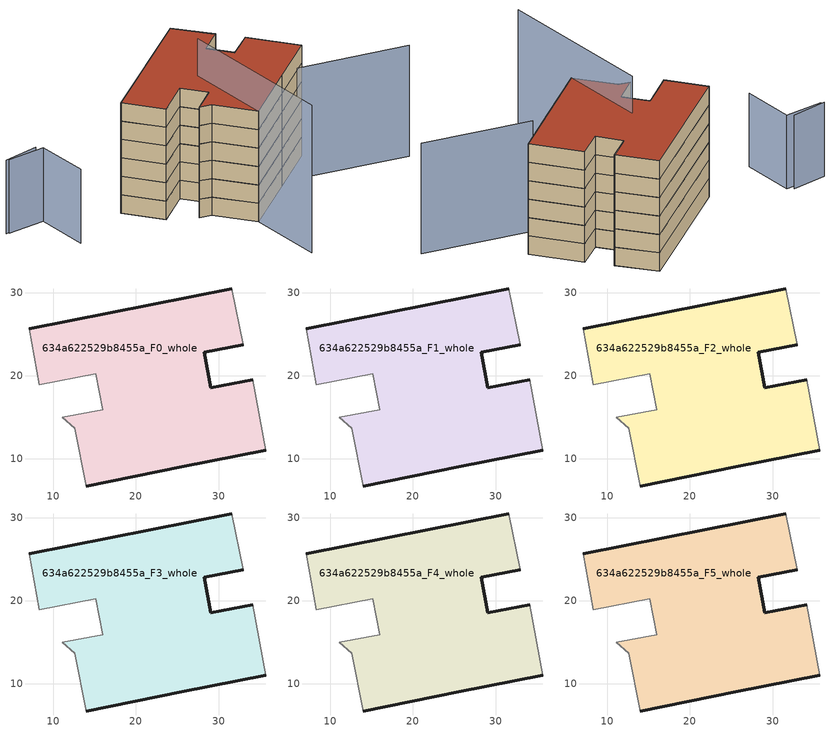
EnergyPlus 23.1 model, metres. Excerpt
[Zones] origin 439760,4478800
634a622529b8455a_F0_whole
 floor ground (EU_floor_Construction): 35.65,11.01 34.07,19.5 29.03,18.54 28.24,22.82 32.95,23.74 31.54,30.44 7.13,25.65 8.36,18.9 15.17,20.22 16,15.91 11.12,14.95 12.62,13.66 13.99,6.69 25.53,9 z0
 wall outside (EU_wall_Construction): 7.13,25.65 31.54,30.44 / 32.95,23.74 28.24,22.82 29.03,18.54 34.07,19.5 / 35.65,11.01 25.53,9 13.99,6.69 z0:3
 wall adiabatic (EU_wall_Construction): 31.54,30.44 32.95,23.74 / 34.07,19.5 35.65,11.01 / 13.99,6.69 12.62,13.66 11.12,14.95 16,15.91 15.17,20.22 8.36,18.9 7.13,25.65 z0:3
634a622529b8455a_F1_whole
 floor to 634a622529b8455a_F0_whole (EU_floor_Construction): 35.65,11.01 34.07,19.5 29.03,18.54 28.24,22.82 32.95,23.74 31.54,30.44 7.13,25.65 8.36,18.9 15.17,20.22 16,15.91 11.12,14.95 12.62,13.66 13.99,6.69 25.53,9 z3
 wall outside (EU_wall_Construction): 7.13,25.65 31.54,30.44 / 32.95,23.74 28.24,22.82 29.03,18.54 34.07,19.5 / 35.65,11.01 25.53,9 13.99,6.69 z3:6
 wall adiabatic (EU_wall_Construction): 31.54,30.44 32.95,23.74 / 34.07,19.5 35.65,11.01 / 13.99,6.69 12.62,13.66 11.12,14.95 16,15.91 15.17,20.22 8.36,18.9 7.13,25.65 z3:6
634a622529b8455a_F2_whole
 floor to 634a622529b8455a_F1_whole (EU_floor_Construction): 35.65,11.01 34.07,19.5 29.03,18.54 28.24,22.82 32.95,23.74 31.54,30.44 7.13,25.65 8.36,18.9 15.17,20.22 16,15.91 11.12,14.95 12.62,13.66 13.99,6.69 25.53,9 z6
 wall outside (EU_wall_Construction): 7.13,25.65 31.54,30.44 / 32.95,23.74 28.24,22.82 29.03,18.54 34.07,19.5 / 35.65,11.01 25.53,9 13.99,6.69 z6:9
 wall adiabatic (EU_wall_Construction): 31.54,30.44 32.95,23.74 / 34.07,19.5 35.65,11.01 / 13.99,6.69 12.62,13.66 11.12,14.95 16,15.91 15.17,20.22 8.36,18.9 7.13,25.65 z6:9
634a622529b8455a_F3_whole
 floor to 634a622529b8455a_F2_whole (EU_floor_Construction): 35.65,11.01 34.07,19.5 29.03,18.54 28.24,22.82 32.95,23.74 31.54,30.44 7.13,25.65 8.36,18.9 15.17,20.22 16,15.91 11.12,14.95 12.62,13.66 13.99,6.69 25.53,9 z9
 wall outside (EU_wall_Construction): 7.13,25.65 31.54,30.44 / 32.95,23.74 28.24,22.82 29.03,18.54 34.07,19.5 / 35.65,11.01 25.53,9 13.99,6.69 z9:12
 wall adiabatic (EU_wall_Construction): 31.54,30.44 32.95,23.74 / 34.07,19.5 35.65,11.01 / 13.99,6.69 12.62,13.66 11.12,14.95 16,15.91 15.17,20.22 8.36,18.9 7.13,25.65 z9:12
634a622529b8455a_F4_whole
 floor to 634a622529b8455a_F3_whole (EU_floor_Construction): 35.65,11.01 34.07,19.5 29.03,18.54 28.24,22.82 32.95,23.74 31.54,30.44 7.13,25.65 8.36,18.9 15.17,20.22 16,15.91 11.12,14.95 12.62,13.66 13.99,6.69 25.53,9 z12
 wall outside (EU_wall_Construction): 7.13,25.65 31.54,30.44 / 32.95,23.74 28.24,22.82 29.03,18.54 34.07,19.5 / 35.65,11.01 25.53,9 13.99,6.69 z12:15
 wall adiabatic (EU_wall_Construction): 31.54,30.44 32.95,23.74 / 34.07,19.5 35.65,11.01 / 13.99,6.69 12.62,13.66 11.12,14.95 16,15.91 15.17,20.22 8.36,18.9 7.13,25.65 z12:15
634a622529b8455a_F5_whole
 floor to 634a622529b8455a_F4_whole (EU_floor_Construction): 35.65,11.01 34.07,19.5 29.03,18.54 28.24,22.82 32.95,23.74 31.54,30.44 7.13,25.65 8.36,18.9 15.17,20.22 16,15.91 11.12,14.95 12.62,13.66 13.99,6.69 25.53,9 z15
 wall outside (EU_wall_Construction): 7.13,25.65 31.54,30.44 / 32.95,23.74 28.24,22.82 29.03,18.54 34.07,19.5 / 35.65,11.01 25.53,9 13.99,6.69 z15:18
 wall adiabatic (EU_wall_Construction): 31.54,30.44 32.95,23.74 / 34.07,19.5 35.65,11.01 / 13.99,6.69 12.62,13.66 11.12,14.95 16,15.91 15.17,20.22 8.36,18.9 7.13,25.65 z15:18
 roof outside (EU_roof_Construction): 31.54,30.44 32.95,23.74 28.24,22.82 29.03,18.54 34.07,19.5 35.65,11.01 25.53,9 13.99,6.69 12.62,13.66 11.12,14.95 16,15.91 15.17,20.22 8.36,18.9 7.13,25.65 z18
shading: 28.81,8.16 42.76,-2.8 z0:18; 19.95,19.84 8.8,-4.76 z0:24; -6.16,36.98 -0.41,34.41 / -0.41,34.41 -4.01,26.33 / -0.86,35.44 -6.48,37.32 z0:12
[Building]
EU S2 Campaign: North Axis=0; Terrain=City; Solar Distribution=FullExterior
[Site:Location]
Madrid: Latitude=40.5; Longitude=-3.5; Time Zone=1; Elevation=609
[SizingPeriod:WeatherFileDays]
AnnualSizingPeriod: Begin Month=1; Begin Day of Month=1; End Month=12; End Day of Month=31; Day of Week for Start Day=Monday; Use Weather File Daylight Saving Period=No; Use Weather File Rain and Snow Indicators=No
[MATERIAL]
EU_InternalMass_Material: Roughness=MediumRough; Thickness=0.1; Conductivity=1; Density=1800; Specific Heat=900; Thermal Absorptance=0.9; Solar Absorptance=0.7; Visible Absorptance=0.7
[MATERIAL:NOMASS] Roughness=MediumRough; Thermal Absorptance=0.9; Solar Absorptance=0.7; Visible Absorptance=0.7
Name | Thermal Resistance
EU_wall_NoMass | 0.609216
EU_roof_NoMass | 0.513268
EU_floor_NoMass | 0.568163
[CONSTRUCTION]
EU_wall_Construction: EU_wall_NoMass
EU_roof_Construction: EU_roof_NoMass
EU_floor_Construction: EU_floor_NoMass
EU_InternalMass_Construction: EU_InternalMass_Material
[ZONE] Type=1; Multiplier=1; Ceiling Height=autocalculate; Volume=1265.61; Floor Area=autocalculate; Part of Total Floor Area=Yes
634a622529b8455a_F0_whole; 634a622529b8455a_F1_whole; 634a622529b8455a_F2_whole; 634a622529b8455a_F3_whole; 634a622529b8455a_F4_whole; 634a622529b8455a_F5_whole
[INTERNALMASS] Construction=EU_InternalMass_Construction; Surface Area=404.325
Name | Zone or ZoneList
634a622529b8455a_F0_whole_EU_InternalMass | 634a622529b8455a_F0_whole
634a622529b8455a_F1_whole_EU_InternalMass | 634a622529b8455a_F1_whole
634a622529b8455a_F2_whole_EU_InternalMass | 634a622529b8455a_F2_whole
634a622529b8455a_F3_whole_EU_InternalMass | 634a622529b8455a_F3_whole
634a622529b8455a_F4_whole_EU_InternalMass | 634a622529b8455a_F4_whole
634a622529b8455a_F5_whole_EU_InternalMass | 634a622529b8455a_F5_whole
[OTHEREQUIPMENT] Fuel Type=Electricity; Design Level Calculation Method=Watts/Area; Power per Zone Floor Area=1; Fraction Latent=0; Fraction Radiant=0; Fraction Lost=0; Carbon Dioxide Generation Rate=0; EndUse Subcategory=EU_Step8_InternalGains
Name | Zone or ZoneList or Space or SpaceList | Schedule
EU_Step8_InternalGain_634a622529b8455a_F0_whole_f000 | 634a622529b8455a_F0_whole | EU_Step8_GainSchedule_634a622529b8455a_F0_whole_f000
EU_Step8_InternalGain_634a622529b8455a_F1_whole_f000 | 634a622529b8455a_F1_whole | EU_Step8_GainSchedule_634a622529b8455a_F1_whole_f000
EU_Step8_InternalGain_634a622529b8455a_F2_whole_f000 | 634a622529b8455a_F2_whole | EU_Step8_GainSchedule_634a622529b8455a_F2_whole_f000
EU_Step8_InternalGain_634a622529b8455a_F3_whole_f000 | 634a622529b8455a_F3_whole | EU_Step8_GainSchedule_634a622529b8455a_F3_whole_f000
EU_Step8_InternalGain_634a622529b8455a_F4_whole_f000 | 634a622529b8455a_F4_whole | EU_Step8_GainSchedule_634a622529b8455a_F4_whole_f000
EU_Step8_InternalGain_634a622529b8455a_F5_whole_f000 | 634a622529b8455a_F5_whole | EU_Step8_GainSchedule_634a622529b8455a_F5_whole_f000
[ZONEVENTILATION:DESIGNFLOWRATE] Schedule=EU_AlwaysOn; Design Flow Rate Calculation Method=AirChanges/Hour; Air Changes per Hour=0.752966; Ventilation Type=Natural; Fan Pressure Rise=0; Fan Total Efficiency=1; Constant Term Coefficient=1; Temperature Term Coefficient=0; Velocity Term Coefficient=0; Velocity Squared Term Coefficient=0; Minimum Indoor Temperature=-100; Maximum Indoor Temperature=100; Delta Temperature=-100; Minimum Outdoor Temperature=-100; Maximum Outdoor Temperature=100; Maximum Wind Speed=40
Name | Zone or ZoneList or Space or SpaceList
EU_ConstantAir_634a622529b8455a_F0_whole | 634a622529b8455a_F0_whole
EU_ConstantAir_634a622529b8455a_F1_whole | 634a622529b8455a_F1_whole
EU_ConstantAir_634a622529b8455a_F2_whole | 634a622529b8455a_F2_whole
EU_ConstantAir_634a622529b8455a_F3_whole | 634a622529b8455a_F3_whole
EU_ConstantAir_634a622529b8455a_F4_whole | 634a622529b8455a_F4_whole
EU_ConstantAir_634a622529b8455a_F5_whole | 634a622529b8455a_F5_whole
[HVACTEMPLATE:THERMOSTAT] Constant Heating Setpoint=20; Constant Cooling Setpoint=50
EU_HeatOnly_634a622529b8455a_F0_whole; EU_HeatOnly_634a622529b8455a_F1_whole; EU_HeatOnly_634a622529b8455a_F2_whole; EU_HeatOnly_634a622529b8455a_F3_whole; EU_HeatOnly_634a622529b8455a_F4_whole; EU_HeatOnly_634a622529b8455a_F5_whole
[HVACTEMPLATE:ZONE:IDEALLOADSAIRSYSTEM] System Availability Schedule=EU_AlwaysOn; Maximum Heating Supply Air Temperature=50; Minimum Cooling Supply Air Temperature=13; Maximum Heating Supply Air Humidity Ratio=0.0156; Minimum Cooling Supply Air Humidity Ratio=0.0077; Heating Limit=NoLimit; Cooling Limit=NoLimit; Heating Availability Schedule=EU_AlwaysOn; Cooling Availability Schedule=EU_CoolingOff; Dehumidification Control Type=ConstantSensibleHeatRatio; Cooling Sensible Heat Ratio=0.7; Dehumidification Setpoint=60; Humidification Control Type=None; Humidification Setpoint=30; Outdoor Air Method=None; Outdoor Air Flow Rate per Person=0.00944; Outdoor Air Flow Rate per Zone Floor Area=0; Outdoor Air Flow Rate per Zone=0; Demand Controlled Ventilation Type=None; Outdoor Air Economizer Type=NoEconomizer; Heat Recovery Type=None; Sensible Heat Recovery Effectiveness=0.7; Latent Heat Recovery Effectiveness=0.65
Name | Template Thermostat
634a622529b8455a_F0_whole | EU_HeatOnly_634a622529b8455a_F0_whole
634a622529b8455a_F1_whole | EU_HeatOnly_634a622529b8455a_F1_whole
634a622529b8455a_F2_whole | EU_HeatOnly_634a622529b8455a_F2_whole
634a622529b8455a_F3_whole | EU_HeatOnly_634a622529b8455a_F3_whole
634a622529b8455a_F4_whole | EU_HeatOnly_634a622529b8455a_F4_whole
634a622529b8455a_F5_whole | EU_HeatOnly_634a622529b8455a_F5_whole
[SIZING:ZONE] Zone Cooling Design Supply Air Temperature Input Method=SupplyAirTemperature; Zone Cooling Design Supply Air Temperature=13; Zone Heating Design Supply Air Temperature Input Method=SupplyAirTemperature; Zone Heating Design Supply Air Temperature=50; Zone Cooling Design Supply Air Humidity Ratio=0.008; Zone Heating Design Supply Air Humidity Ratio=0.008; Cooling Design Air Flow Method=DesignDay; Cooling Design Air Flow Rate=0; Cooling Minimum Air Flow per Zone Floor Area=0.000762; Cooling Minimum Air Flow=0; Cooling Minimum Air Flow Fraction=0.2; Heating Design Air Flow Method=DesignDay; Heating Design Air Flow Rate=0; Heating Maximum Air Flow per Zone Floor Area=0.002032; Heating Maximum Air Flow=0.141576; Heating Maximum Air Flow Fraction=0.3; Account for Dedicated Outdoor Air System=No; Dedicated Outdoor Air System Control Strategy=NeutralSupplyAir; Dedicated Outdoor Air Low Setpoint Temperature for Design=autosize; Dedicated Outdoor Air High Setpoint Temperature for Design=autosize; Zone Load Sizing Method=Sensible Load Only No Latent Load; Zone Latent Cooling Design Supply Air Humidity Ratio Input Method=HumidityRatioDifference; Zone Cooling Design Supply Air Humidity Ratio Difference=0.005; Zone Latent Heating Design Supply Air Humidity Ratio Input Method=HumidityRatioDifference; Zone Humidification Design Supply Air Humidity Ratio Difference=0.005
634a622529b8455a_F0_whole; 634a622529b8455a_F1_whole; 634a622529b8455a_F2_whole; 634a622529b8455a_F3_whole; 634a622529b8455a_F4_whole; 634a622529b8455a_F5_whole
[SCHEDULE:CONSTANT]
Name | Hourly Value
EU_AlwaysOn | 1
EU_CoolingOff | 0
[SCHEDULE:FILE] Column Number=1; Rows to Skip at Top=0; Number of Hours of Data=8760; Column Separator=Comma; Interpolate to Timestep=No; Minutes per Item=60; Adjust Schedule for Daylight Savings=Yes
Name | File
EU_Step8_GainSchedule_634a622529b8455a_F0_whole_f000 | ../../schedules/634a622529b8455a/634a622529b8455a_F0_whole_f000_gain.csv
EU_Step8_GainSchedule_634a622529b8455a_F1_whole_f000 | ../../schedules/634a622529b8455a/634a622529b8455a_F1_whole_f000_gain.csv
EU_Step8_GainSchedule_634a622529b8455a_F2_whole_f000 | ../../schedules/634a622529b8455a/634a622529b8455a_F2_whole_f000_gain.csv
EU_Step8_GainSchedule_634a622529b8455a_F3_whole_f000 | ../../schedules/634a622529b8455a/634a622529b8455a_F3_whole_f000_gain.csv
EU_Step8_GainSchedule_634a622529b8455a_F4_whole_f000 | ../../schedules/634a622529b8455a/634a622529b8455a_F4_whole_f000_gain.csv
EU_Step8_GainSchedule_634a622529b8455a_F5_whole_f000 | ../../schedules/634a622529b8455a/634a622529b8455a_F5_whole_f000_gain.csv
